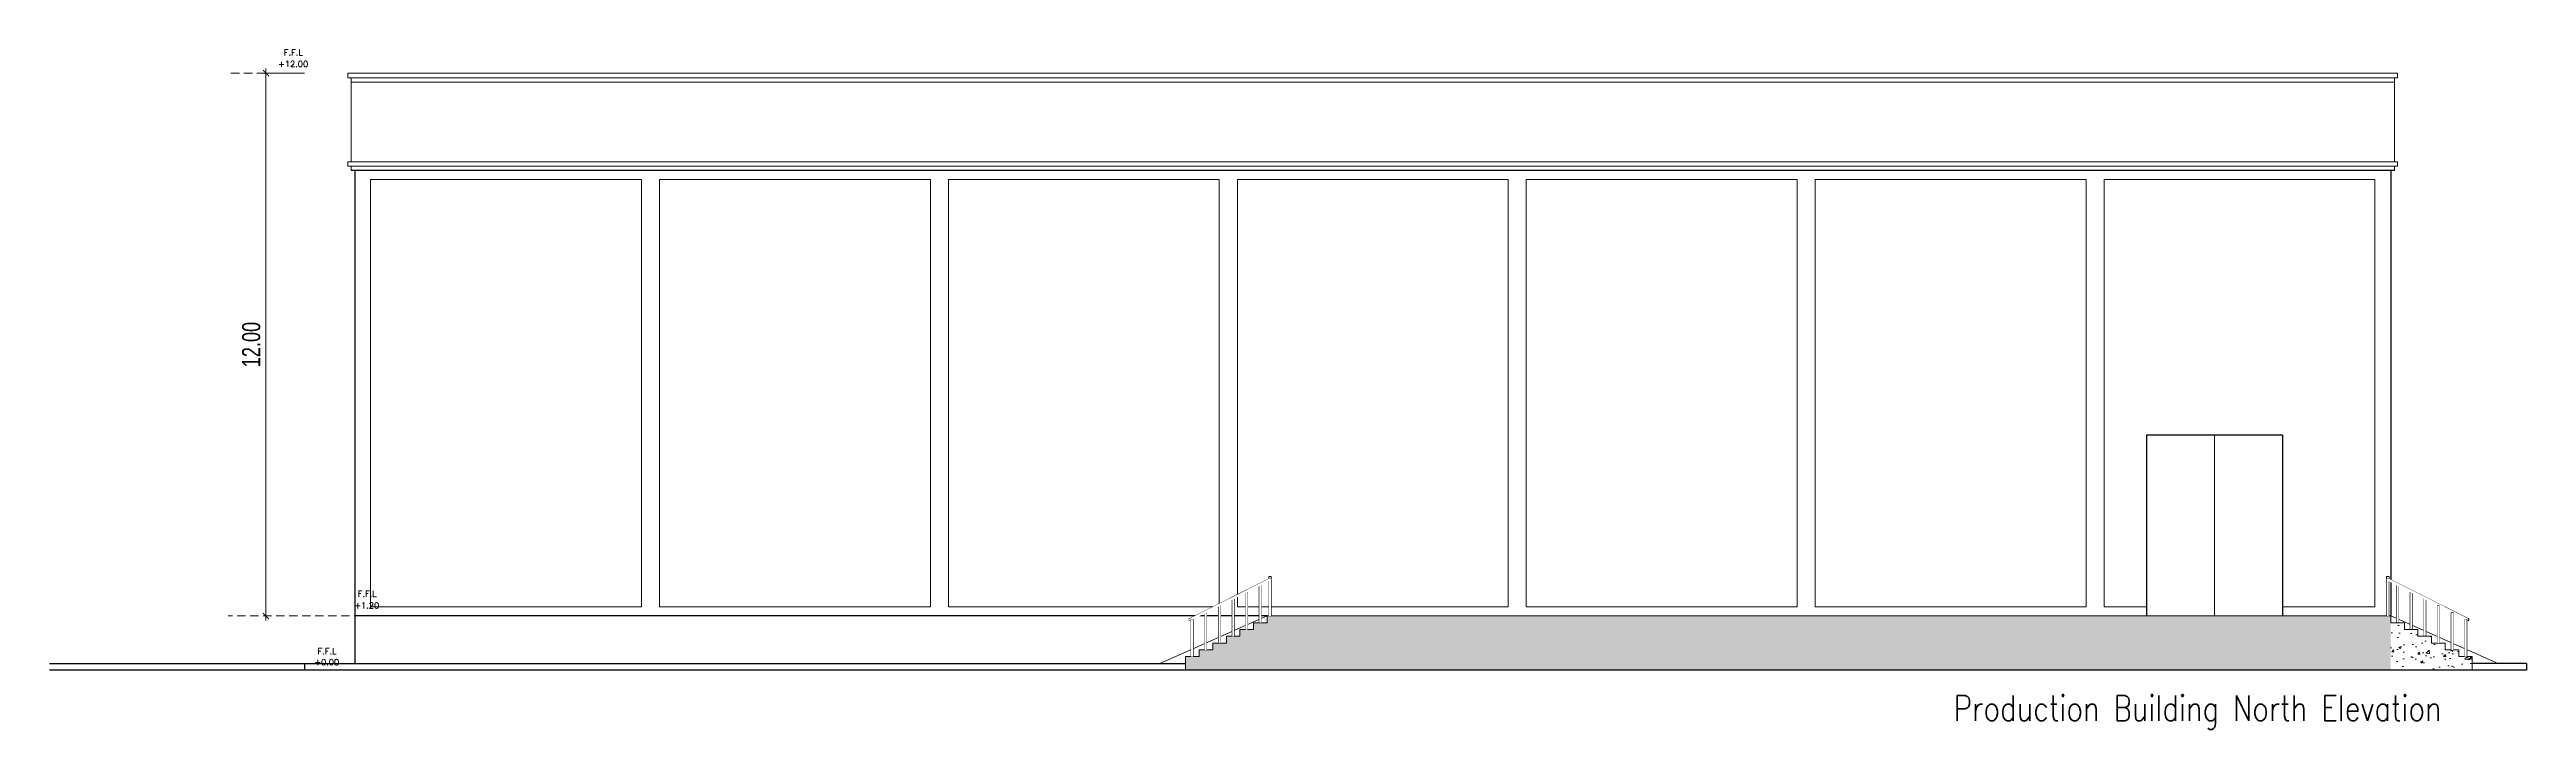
# Model space of a CAD drawing. Header units: millimetres. Extents: x -401 to 2889, y -234 to 146.
# Drawn here: x -212.6 to -157.9, y -199.6 to -184.5 of the extents above; entities that cross this region are included whole.
import ezdxf

# ---------------------------------------------------------------- set-up
doc = ezdxf.new("R2010")
doc.units = ezdxf.units.MM
doc.header["$LTSCALE"] = 3
doc.header["$MEASUREMENT"] = 0
doc.set_wipeout_variables(frame=1)
for name, pattern in [('CACHE2', [0.1875, 0.125, -0.0625]), ('CONTINU', [0]), ('HIDDEN2', [0.1875, 0.125, -0.0625])]:
    doc.linetypes.add(name, pattern=pattern)
doc.layers.get('0').update_dxf_attribs({"color": 3, "lineweight": 9})
for name, color, linetype, lineweight in [('Drw - Arch - brick (0.30)', 30, 'CONTINU', 30), ('Drw - Arch - Hidden (0.15)', 6, 'CACHE2', 15), ('Drw - Arch - Stairs (0.15)', 3, 'CONTINU', 15), ('FIXTURES', 251, 'Continuous', 5), ('HANDRAIL', 37, 'Continuous', 15), ('HATCH', 253, 'Continuous', 0), ('hatch 2', 251, 'Continuous', 0), ('text', 7, 'Continuous', 0)]:
    doc.layers.add(name, color=color, linetype=linetype, lineweight=lineweight)
doc.styles.add('Drwazah english', font='sosa.shx', dxfattribs={"width": 0.75})
doc.styles.add('SIMPLEX8', font='simplex.shx', dxfattribs={"height": 8})
doc.styles.get("Standard").update_dxf_attribs({"font": 'simplex.shx', "width": 0.8})
doc.dimstyles.new('Arch 1-200m', dxfattribs={"dimscale": 2, "dimtxt": 0.2, "dimasz": 0.07, "dimexe": 0.05, "dimexo": 0.05, "dimgap": 0.03, "dimtad": 1, "dimzin": 1, "dimdsep": 46, "dimtxsty": 'Drwazah english', "dimblk": 'ARCHTICK', "dimcen": 0, "dimdle": 0.05, "dimclrd": 16, "dimclre": 16, "dimclrt": 16, "dimaunit": 2, "dimazin": 0, "dimtfac": 1, "dimtmove": 0, "dimatfit": 0, "dimldrblk": 'ARCHTICK', "dimfxl": 0.18, "dimtolj": 1, "dimtzin": 0, "dimlwd": 0, "dimlwe": 9, "dimarcsym": 2})

# ---------------------------------------------------------------- blocks, each defined once
blk = doc.blocks.new('_ArchTick')
at = {"color": 0, "linetype": 'ByBlock', "const_width": 0.15}
blk.add_lwpolyline([(-0.5, -0.5), (0.5, 0.5)], dxfattribs=at)
blk = doc.blocks.new('*D359')
at = {"layer": 'Defpoints', "color": 0, "transparency": 16777216}
for p in [(-206.987, -185.046), (-207.82, -197.046), (-207.817, -197.046)]:
    blk.add_point(p, dxfattribs=at)
at = {"layer": 'Drw - Arch - brick (0.30)', "color": 16, "lineweight": 0, "transparency": 16777216}
blk.add_line((-207.817, -184.946), (-207.817, -197.146), dxfattribs=at)
at = {"layer": 'Drw - Arch - brick (0.30)', "color": 16, "lineweight": 9, "transparency": 16777216}
for p, q in [((-207.087, -185.046), (-207.917, -185.046)), ((-207.72, -197.046), (-207.717, -197.046))]:
    blk.add_line(p, q, dxfattribs=at)
at = {"layer": 'Drw - Arch - brick (0.30)', "color": 16, "lineweight": 0, "transparency": 16777216, "xscale": 0.14, "yscale": 0.14, "zscale": 0.14}
for p, rotation in [((-207.817, -185.046), 90), ((-207.817, -197.046), 270)]:
    blk.add_blockref('_ArchTick', p, dxfattribs=dict(at, rotation=rotation))
at = {"layer": 'Drw - Arch - brick (0.30)', "color": 16, "transparency": 16777216, "insert": (-208.139, -191.046), "char_height": 0.4, "attachment_point": 5, "rotation": 90, "style": 'Drwazah english'}
blk.add_mtext('\\A1;12.00', dxfattribs=at)

msp = doc.modelspace()

# ---------------------------------------------------------------- hatches: boundary and pattern name
at = {"layer": 'hatch 2', "linetype": 'Continuous', "ltscale": 0.01}
h = msp.add_hatch(dxfattribs=at)
h.set_pattern_fill('AR-CONC', color=256, scale=0.08)
h.set_pattern_definition([(50, (-114.6439, -48.88745), (0.5738081, -0.0502017), [0.06, -0.66]), (355, (-114.6439, -48.88745), (-0.111001, 0.6017537), [0.048, -0.528]), (100.45144, (-114.5961, -48.89164), (0.462807, 0.551552), [0.0509922, -0.5609137]), (46.1842, (-114.6439, -48.72745), (0.853793, -0.1324154), [0.09, -0.99]), (96.63564, (-114.5728, -48.7385), (0.7477296, 0.779295), [0.0764883, -0.841371]), (351.18416, (-114.6439, -48.72745), (0.7477296, 0.779295), [0.072, -0.792]), (21, (-114.5639, -48.76745), (0.4775256, -0.3220951), [0.06, -0.66]), (326, (-114.5639, -48.76745), (0.1946523, 0.58012), [0.048, -0.528]), (71.45144, (-114.5241, -48.7943), (0.6721779, 0.258025), [0.0509922, -0.5609137]), (37.5, (-114.6439, -48.88745), (0.00972788, 0.26631508), [0, -0.5216, 0, -0.536, 0, -0.53]), (7.5, (-114.6439, -48.88745), (0.21045563, 0.31552937), [0, -0.3056, 0, -0.5096, 0, -0.202]), (327.5, (-114.8223, -48.88745), (0.42705795, -0.0180439), [0, -0.2, 0, -0.624, 0, -0.828]), (317.5, (-114.9023, -48.88745), (0.4665489, 0.080084), [0, -0.26, 0, -0.4144, 0, -0.588])])
h.paths.add_polyline_path([(-160.852, -197.046), (-185.689, -197.046), (-185.689, -197.196), (-185.989, -197.196), (-185.989, -197.346), (-186.289, -197.346), (-186.289, -197.496), (-186.589, -197.496), (-186.589, -197.646), (-186.889, -197.646), (-186.889, -197.796), (-187.189, -197.796), (-187.189, -197.946), (-187.489, -197.946), (-187.489, -198.246), (-160.852, -198.246)])
h = msp.add_hatch(dxfattribs=at)
h.set_pattern_fill('AR-CONC', color=256, scale=0.08)
h.set_pattern_definition([(50, (119.3699, -48.88745), (0.57380815, -0.0502017), [0.06, -0.66]), (355, (119.3699, -48.88745), (-0.1110011, 0.6017537), [0.048, -0.528]), (100.45144, (119.4177, -48.89164), (0.4628071, 0.551552), [0.0509922, -0.5609137]), (46.1842, (119.3699, -48.72745), (0.853793, -0.1324154), [0.09, -0.99]), (96.63564, (119.44105, -48.7385), (0.7477296, 0.7792949), [0.0764883, -0.841371]), (351.18416, (119.3699, -48.72745), (0.7477296, 0.779295), [0.072, -0.792]), (21, (119.4499, -48.76745), (0.47752564, -0.3220951), [0.06, -0.66]), (326, (119.4499, -48.76745), (0.1946523, 0.58012), [0.048, -0.528]), (71.45144, (119.4897, -48.7943), (0.6721779, 0.2580249), [0.0509922, -0.5609137]), (37.5, (119.3699, -48.88745), (0.00972788, 0.26631508), [0, -0.5216, 0, -0.536, 0, -0.53]), (7.5, (119.3699, -48.88745), (0.21045563, 0.31552937), [0, -0.3056, 0, -0.5096, 0, -0.202]), (327.5, (119.1915, -48.88745), (0.42705795, -0.0180439), [0, -0.2, 0, -0.624, 0, -0.828]), (317.5, (119.1115, -48.88745), (0.46654894, 0.080084), [0, -0.26, 0, -0.4144, 0, -0.588])])
h.paths.add_polyline_path([(-159.352, -197.796), (-159.652, -197.796), (-159.652, -197.646), (-159.952, -197.646), (-159.952, -197.496), (-160.252, -197.496), (-160.252, -197.346), (-160.552, -197.346), (-160.552, -197.196), (-160.852, -197.196), (-160.852, -198.246), (-159.052, -198.246), (-159.052, -197.946), (-159.352, -197.946)])

# ---------------------------------------------------------------- linework, layer by layer
at = {"layer": 'Drw - Arch - brick (0.30)'}
for p, q in [((-160.773, -187.197), (-205.931, -187.197)), ((-205.852, -187.197), (-205.852, -198.096)), ((-160.852, -187.197), (-160.852, -197.046)), ((-166.249, -193.046), (-166.249, -197.046)), ((-163.249, -193.046), (-166.249, -193.046)), ((-163.249, -193.046), (-163.249, -197.046)), ((-185.689, -197.046), (-205.852, -197.046)), ((-206.963, -198.096), (-206.963, -198.246)), ((-157.854, -198.096), (-157.854, -198.246)), ((-157.854, -198.246), (-212.598, -198.246))]:
    msp.add_line(p, q, dxfattribs=at)
at = {"layer": 'Drw - Arch - Hidden (0.15)', "linetype": 'HIDDEN2', "ltscale": 0.5}
for p, q in [((-206.963, -185.046), (-208.652, -185.046)), ((-200.217, -197.046), (-208.652, -197.046)), ((-206.963, -198.246), (-208.652, -198.246))]:
    msp.add_line(p, q, dxfattribs=at)
at = {"layer": 'Drw - Arch - Stairs (0.15)'}
for p, q in [((-185.689, -197.046), (-188.06, -198.096)), ((-185.689, -197.196), (-185.689, -197.046)), ((-185.689, -197.046), (-160.852, -197.046)), ((-160.852, -197.046), (-160.852, -197.196)), ((-160.852, -197.046), (-158.481, -198.096)), ((-186.589, -197.646), (-186.589, -197.496)), ((-186.589, -197.496), (-186.289, -197.496)), ((-186.289, -197.496), (-186.289, -197.346)), ((-186.289, -197.346), (-185.989, -197.346)), ((-185.989, -197.346), (-185.989, -197.196)), ((-185.989, -197.196), (-185.689, -197.196)), ((-187.489, -198.246), (-187.489, -197.946)), ((-187.489, -197.946), (-187.189, -197.946)), ((-187.189, -197.946), (-187.189, -197.796)), ((-187.189, -197.796), (-186.889, -197.796)), ((-186.889, -197.796), (-186.889, -197.646)), ((-186.889, -197.646), (-186.589, -197.646))]:
    msp.add_line(p, q, dxfattribs=at)
at = {"layer": 'FIXTURES'}
for p, q in [((-206.002, -185.046), (-160.702, -185.046)), ((-206.002, -185.146), (-160.702, -185.146)), ((-205.931, -185.247), (-160.773, -185.247)), ((-164.749, -193.046), (-164.749, -197.046))]:
    msp.add_line(p, q, dxfattribs=at)
for points in [[(-199.516, -187.397), (-205.502, -187.397), (-205.502, -196.846), (-199.516, -196.846)], [(-193.131, -187.397), (-199.116, -187.397), (-199.116, -196.846), (-193.131, -196.846)], [(-186.745, -187.397), (-192.731, -187.397), (-192.731, -196.846), (-186.745, -196.846)], [(-180.359, -187.397), (-186.345, -187.397), (-186.345, -196.846), (-180.359, -196.846)], [(-173.973, -187.397), (-179.959, -187.397), (-179.959, -196.846), (-173.973, -196.846)], [(-167.588, -187.397), (-173.573, -187.397), (-173.573, -196.846), (-167.588, -196.846)]]:
    msp.add_lwpolyline(points, close=True, dxfattribs=at)
msp.add_lwpolyline([(-163.249, -196.846), (-161.202, -196.846), (-161.202, -187.397), (-167.188, -187.397), (-167.188, -196.846), (-166.249, -196.846)], dxfattribs=at)
at = {"layer": 'HANDRAIL'}
for p, q in [((-187.399, -197.105), (-185.647, -196.223)), ((-159.142, -197.105), (-160.895, -196.223))]:
    msp.add_line(p, q, dxfattribs=at)
for points in [[(-186.16, -197.346), (-186.118, -197.346), (-186.118, -196.523), (-186.16, -196.523)], [(-185.86, -197.196), (-185.818, -197.196), (-185.818, -196.373), (-185.86, -196.373)], [(-185.65, -196.223), (-185.595, -196.223), (-185.595, -196.175), (-185.65, -196.175)], [(-185.643, -197.046), (-185.601, -197.046), (-185.601, -196.223), (-185.643, -196.223)], [(-160.891, -196.223), (-160.947, -196.223), (-160.947, -196.175), (-160.891, -196.175)], [(-160.898, -197.046), (-160.94, -197.046), (-160.94, -196.223), (-160.898, -196.223)], [(-160.681, -197.196), (-160.723, -197.196), (-160.723, -196.373), (-160.681, -196.373)], [(-160.381, -197.346), (-160.423, -197.346), (-160.423, -196.523), (-160.381, -196.523)], [(-187.067, -197.796), (-187.025, -197.796), (-187.025, -196.973), (-187.067, -196.973)], [(-186.76, -197.646), (-186.718, -197.646), (-186.718, -196.823), (-186.76, -196.823)], [(-186.46, -197.496), (-186.418, -197.496), (-186.418, -196.673), (-186.46, -196.673)], [(-160.081, -197.496), (-160.123, -197.496), (-160.123, -196.673), (-160.081, -196.673)], [(-159.781, -197.646), (-159.823, -197.646), (-159.823, -196.823), (-159.781, -196.823)], [(-159.474, -197.796), (-159.517, -197.796), (-159.517, -196.973), (-159.474, -196.973)]]:
    msp.add_lwpolyline(points, close=True, dxfattribs=at)
for centre, start, end in [((-187.388, -197.127), 117.7832, 297.7832), ((-159.153, -197.127), 242.2168, 62.2168)]:
    msp.add_arc(centre, 0.025, start, end, dxfattribs=at)
at = {"layer": 'HATCH', "color": 251}
for p, q in [((-206.002, -185.046), (-206.002, -185.146)), ((-205.931, -185.146), (-205.931, -187.003)), ((-160.773, -185.146), (-160.773, -187.003)), ((-160.702, -185.046), (-160.702, -185.146)), ((-160.702, -187.003), (-206.002, -187.003)), ((-206.002, -187.003), (-206.002, -187.103)), ((-160.702, -187.103), (-206.002, -187.103)), ((-205.931, -187.103), (-205.931, -187.197)), ((-160.773, -187.103), (-160.773, -187.197)), ((-160.702, -187.003), (-160.702, -187.103))]:
    msp.add_line(p, q, dxfattribs=at)

# ---------------------------------------------------------------- texts
at = {"layer": 'text', "color": 3, "style": 'SIMPLEX8'}
for s, p in [('+12.00', (-207.545, -184.909)), ('F.F.L', (-207.419, -184.657)), ('F.F.L', (-205.786, -196.623)), ('+1.20', (-205.861, -196.881)), ('+0.00', (-206.746, -198.133)), ('F.F.L', (-206.673, -197.893))]:
    msp.add_text(s, height=0.1333, dxfattribs=at).set_placement(p)
at = {"layer": 'text', "insert": (-170.51, -198.806), "char_height": 0.5625, "attachment_point": 1}
msp.add_mtext_dynamic_manual_height_columns('Production Building North Elevation', width=23.1916, gutter_width=12.5, heights=[0], dxfattribs=at)

# ---------------------------------------------------------------- dimensions: what is measured, and where the dimension line sits
at = {"layer": 'Drw - Arch - brick (0.30)'}
dim = msp.add_linear_dim(base=(-207.817, -197.046), p1=(-206.987, -185.046), p2=(-207.82, -197.046), angle=90, dimstyle='Arch 1-200m', override={"dimfxl": 0.1}, dxfattribs=at)
dim.commit()
dim.dimension.update_dxf_attribs({"geometry": '*D359', "text_midpoint": (-208.139, -191.046)})

# ---------------------------------------------------------------- next in the draw order: wipeouts: each hides what was drawn before it
for points in [[(-187.067, -196.973), (-187.025, -196.973), (-187.025, -197.796), (-187.067, -197.796)], [(-159.474, -196.973), (-159.517, -196.973), (-159.517, -197.796), (-159.474, -197.796)]]:
    msp.add_wipeout(points).dxf.layer = 'HANDRAIL'

# ---------------------------------------------------------------- next in the draw order: wipeouts: each hides what was drawn before it
for points in [[(-186.76, -196.823), (-186.718, -196.823), (-186.718, -197.646), (-186.76, -197.646)], [(-159.781, -196.823), (-159.823, -196.823), (-159.823, -197.646), (-159.781, -197.646)]]:
    msp.add_wipeout(points).dxf.layer = 'HANDRAIL'

# ---------------------------------------------------------------- next in the draw order: linework, layer by layer
at = {"layer": 'Drw - Arch - Stairs (0.15)'}
msp.add_line((-159.652, -197.796), (-159.652, -197.646), dxfattribs=at)

# ---------------------------------------------------------------- next in the draw order: wipeouts: each hides what was drawn before it
for points in [[(-186.46, -196.673), (-186.418, -196.673), (-186.418, -197.496), (-186.46, -197.496)], [(-160.081, -196.673), (-160.123, -196.673), (-160.123, -197.496), (-160.081, -197.496)]]:
    msp.add_wipeout(points).dxf.layer = 'HANDRAIL'

# ---------------------------------------------------------------- next in the draw order: linework, layer by layer
for p, q in [((-159.952, -197.646), (-159.952, -197.496)), ((-159.652, -197.646), (-159.952, -197.646))]:
    msp.add_line(p, q, dxfattribs=at)

# ---------------------------------------------------------------- next in the draw order: wipeouts: each hides what was drawn before it
for points in [[(-186.16, -196.523), (-186.118, -196.523), (-186.118, -197.346), (-186.16, -197.346)], [(-160.381, -196.523), (-160.423, -196.523), (-160.423, -197.346), (-160.381, -197.346)]]:
    msp.add_wipeout(points).dxf.layer = 'HANDRAIL'

# ---------------------------------------------------------------- next in the draw order: linework, layer by layer
msp.add_line((-159.952, -197.496), (-160.252, -197.496), dxfattribs=at)

# ---------------------------------------------------------------- next in the draw order: wipeouts: each hides what was drawn before it
for points in [[(-185.86, -196.373), (-185.818, -196.373), (-185.818, -197.196), (-185.86, -197.196)], [(-160.681, -196.373), (-160.723, -196.373), (-160.723, -197.196), (-160.681, -197.196)]]:
    msp.add_wipeout(points).dxf.layer = 'HANDRAIL'

# ---------------------------------------------------------------- next in the draw order: wipeouts: each hides what was drawn before it
for points in [[(-185.643, -196.223), (-185.601, -196.223), (-185.601, -197.046), (-185.643, -197.046)], [(-160.898, -196.223), (-160.94, -196.223), (-160.94, -197.046), (-160.898, -197.046)]]:
    msp.add_wipeout(points).dxf.layer = 'HANDRAIL'

# ---------------------------------------------------------------- next in the draw order: wipeouts: each hides what was drawn before it
for points in [[(-185.604, -196.257), (-187.367, -197.144), (-187.395, -197.152), (-187.408, -197.143), (-187.411, -197.139), (-187.413, -197.127), (-187.412, -197.118), (-187.408, -197.111), (-187.4, -197.105), (-185.647, -196.223)], [(-160.938, -196.257), (-159.174, -197.144), (-159.147, -197.152), (-159.134, -197.143), (-159.131, -197.139), (-159.128, -197.127), (-159.13, -197.118), (-159.134, -197.111), (-159.141, -197.105), (-160.895, -196.223)]]:
    msp.add_wipeout(points).dxf.layer = 'HANDRAIL'

# ---------------------------------------------------------------- next in the draw order: linework, layer by layer
for p, q in [((-160.852, -197.196), (-160.852, -197.046)), ((-160.552, -197.196), (-160.852, -197.196)), ((-160.552, -197.346), (-160.552, -197.196)), ((-160.252, -197.346), (-160.552, -197.346)), ((-160.252, -197.496), (-160.252, -197.346))]:
    msp.add_line(p, q, dxfattribs=at)
at = {"layer": 'HANDRAIL'}
for points in [[(-159.781, -197.646), (-159.823, -197.646), (-159.823, -196.823), (-159.781, -196.823)], [(-187.367, -197.946), (-187.325, -197.946), (-187.325, -197.123), (-187.367, -197.123)], [(-159.174, -197.946), (-159.217, -197.946), (-159.217, -197.123), (-159.174, -197.123)]]:
    msp.add_lwpolyline(points, close=True, dxfattribs=at)

# ---------------------------------------------------------------- next in the draw order: wipeouts: each hides what was drawn before it
for points in [[(-187.367, -197.123), (-187.325, -197.123), (-187.325, -197.946), (-187.367, -197.946)], [(-159.174, -197.123), (-159.217, -197.123), (-159.217, -197.946), (-159.174, -197.946)]]:
    msp.add_wipeout(points).dxf.layer = 'HANDRAIL'

# ---------------------------------------------------------------- next in the draw order: linework, layer by layer
at = {"layer": 'Drw - Arch - brick (0.30)'}
msp.add_line((-212.598, -198.096), (-187.489, -198.096), dxfattribs=at)
at = {"layer": 'Drw - Arch - Stairs (0.15)'}
for p, q in [((-159.352, -197.796), (-159.652, -197.796)), ((-159.352, -197.946), (-159.352, -197.796)), ((-159.052, -197.946), (-159.352, -197.946)), ((-159.052, -198.246), (-159.052, -197.946))]:
    msp.add_line(p, q, dxfattribs=at)
at = {"layer": 'HANDRAIL'}
msp.add_lwpolyline([(-159.474, -197.796), (-159.517, -197.796), (-159.517, -196.973), (-159.474, -196.973)], close=True, dxfattribs=at)
msp.add_arc((-159.153, -197.127), 0.025, 242.2168, 62.2168, dxfattribs=at)

# ---------------------------------------------------------------- next in the draw order: wipeouts: each hides what was drawn before it
msp.add_wipeout([(-159.474, -196.973), (-159.517, -196.973), (-159.517, -197.796), (-159.474, -197.796)]).dxf.layer = 'HANDRAIL'

# ---------------------------------------------------------------- next in the draw order: linework, layer by layer
msp.add_lwpolyline([(-159.174, -197.946), (-159.217, -197.946), (-159.217, -197.123), (-159.174, -197.123)], close=True, dxfattribs=at)

# ---------------------------------------------------------------- next in the draw order: wipeouts: each hides what was drawn before it
msp.add_wipeout([(-159.781, -196.823), (-159.823, -196.823), (-159.823, -197.646), (-159.781, -197.646)]).dxf.layer = 'HANDRAIL'

# ---------------------------------------------------------------- next in the draw order: wipeouts: each hides what was drawn before it
msp.add_wipeout([(-159.174, -197.123), (-159.217, -197.123), (-159.217, -197.946), (-159.174, -197.946)]).dxf.layer = 'HANDRAIL'

# ---------------------------------------------------------------- next in the draw order: linework, layer by layer
at = {"layer": 'Drw - Arch - brick (0.30)'}
msp.add_line((-157.854, -198.096), (-159.052, -198.096), dxfattribs=at)

doc.saveas('drawing.dxf')
